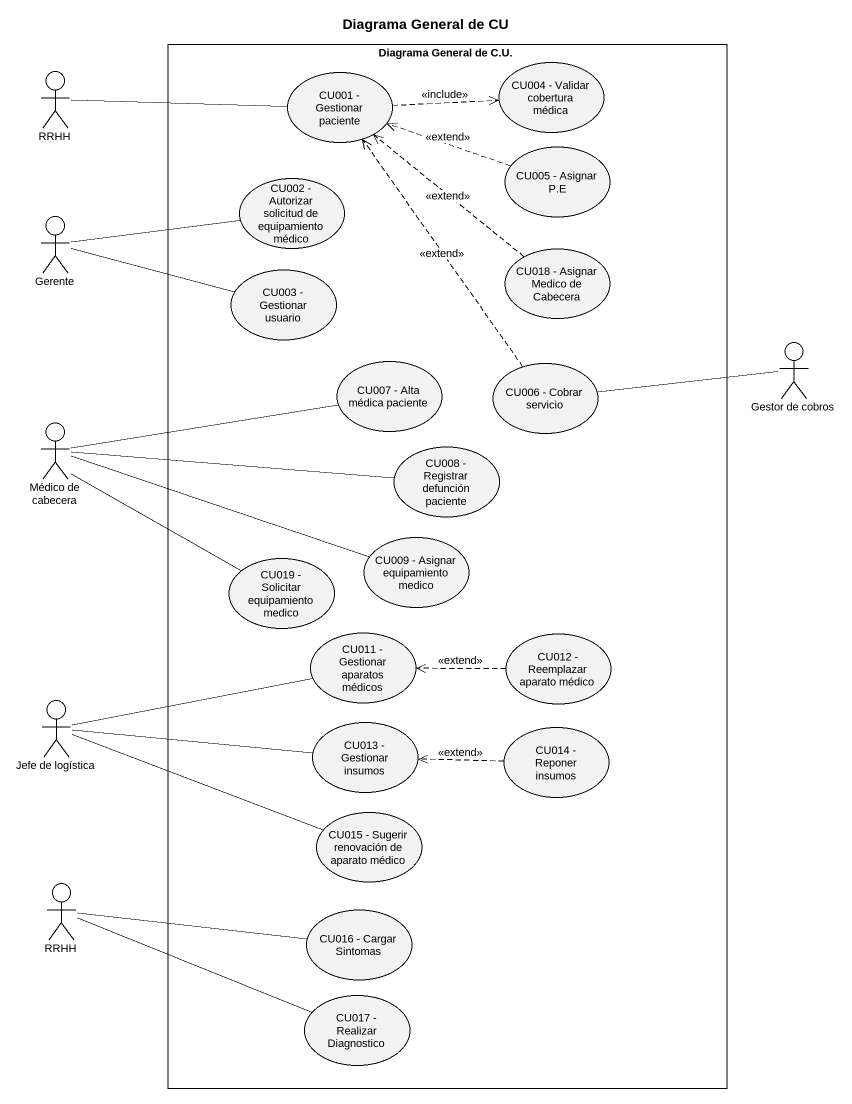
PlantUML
@startuml
title Diagrama General de CU
rectangle "Diagrama General de C.U." as Diagrama_General_de_C_U {
  usecase "CU001 - Gestionar paciente" as CU001_Gestionar_paciente
  usecase "CU004 - Validar cobertura médica" as CU004_Validar_cobertura
  usecase "CU005 - Asignar P.E" as CU005_Asignar_P_E
  usecase "CU002 - Autorizar solicitud de equipamiento médico" as CU002_Autorizar_solicitud
  usecase "CU003 - Gestionar usuario" as CU003_Gestionar_usuario
  usecase "CU018 - Asignar Medico de Cabecera" as CU018_Asignar_Medico_de
  usecase "CU007 - Alta médica paciente" as CU007_Alta_médica_paciente
  usecase "CU006 - Cobrar servicio" as CU006_Cobrar_servicio
  usecase "CU008 - Registrar defunción paciente" as CU008_Registrar_defunción
  usecase "CU009 - Asignar equipamiento medico" as CU009_Asignar_equipamiento
  usecase "CU019 - Solicitar equipamiento medico" as CU019_Solicitar
  usecase "CU011 - Gestionar aparatos médicos" as CU011_Gestionar_aparatos
  usecase "CU012 - Reemplazar aparato médico" as CU012_Reemplazar_aparato
  usecase "CU013 - Gestionar insumos" as CU013_Gestionar_insumos
  usecase "CU014 - Reponer insumos" as CU014_Reponer_insumos
  usecase "CU015 - Sugerir renovación de aparato médico" as CU015_Sugerir_renovación_de
  usecase "CU016 - Cargar Sintomas" as CU016_Cargar_Sintomas
  usecase "CU017 - Realizar Diagnostico" as CU017_Realizar_Diagnostico
}
actor RRHH
actor Gerente
actor "Gestor de cobros" as Gestor_de_cobros
actor "Médico de cabecera" as Médico_de_cabecera
actor "Jefe de logística" as Jefe_de_logística
actor "RRHH" as RRHH_2
RRHH -right- CU001_Gestionar_paciente
CU001_Gestionar_paciente .right.> CU004_Validar_cobertura : <<include>>
CU005_Asignar_P_E .left.> CU001_Gestionar_paciente : <<extend>>
Gerente -right- CU002_Autorizar_solicitud
Gerente -right- CU003_Gestionar_usuario
CU018_Asignar_Medico_de .up.> CU001_Gestionar_paciente : <<extend>>
CU006_Cobrar_servicio .up.> CU001_Gestionar_paciente : <<extend>>
Gestor_de_cobros -left- CU006_Cobrar_servicio
Médico_de_cabecera -right- CU007_Alta_médica_paciente
Médico_de_cabecera -right- CU008_Registrar_defunción
Médico_de_cabecera -right- CU009_Asignar_equipamiento
Médico_de_cabecera -right- CU019_Solicitar
CU012_Reemplazar_aparato .left.> CU011_Gestionar_aparatos : <<extend>>
Jefe_de_logística -right- CU011_Gestionar_aparatos
Jefe_de_logística -right- CU013_Gestionar_insumos
Jefe_de_logística -right- CU015_Sugerir_renovación_de
CU014_Reponer_insumos .left.> CU013_Gestionar_insumos : <<extend>>
RRHH_2 -right- CU016_Cargar_Sintomas
RRHH_2 -right- CU017_Realizar_Diagnostico
@enduml
